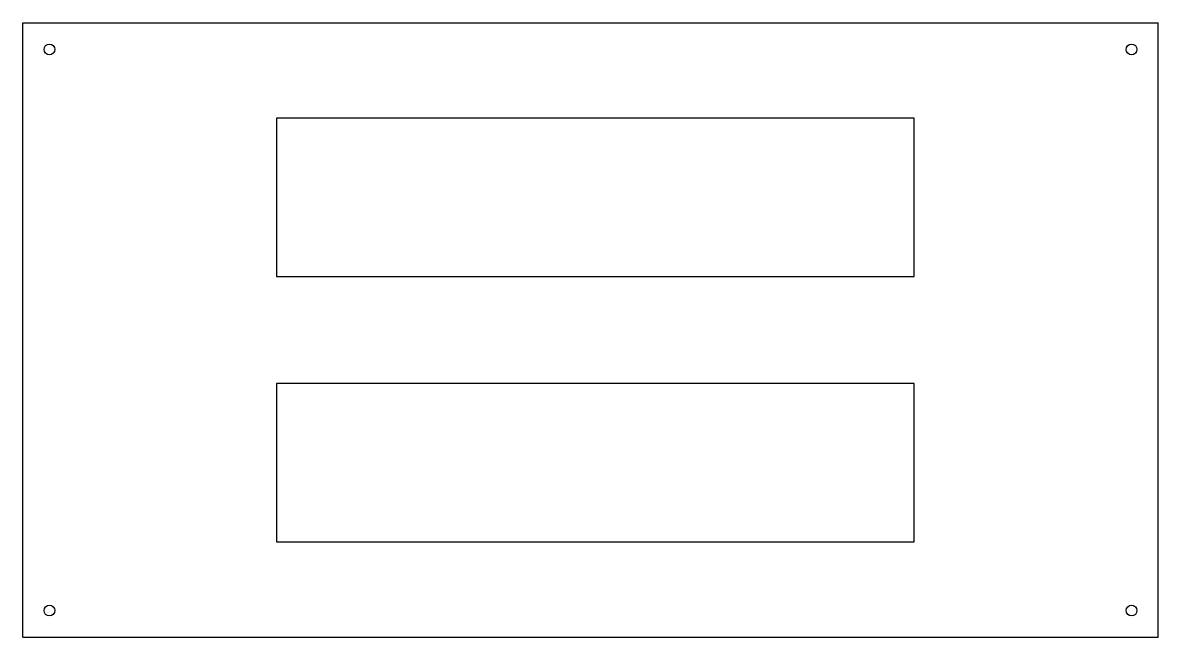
# Model space of a CAD drawing. Header units: millimetres. Extents: x 4 to 429, y 4 to 234.
import ezdxf

# ---------------------------------------------------------------- set-up
doc = ezdxf.new("R2010")
doc.units = ezdxf.units.MM

msp = doc.modelspace()

# ---------------------------------------------------------------- linework, layer by layer
at = {"color": 7, "linetype": 'Continuous', "lineweight": 25}
for p, q in [((4.07, 234.23), (429.07, 234.23)), ((4.07, 4.23), (4.07, 234.23)), ((429.07, 4.23), (429.07, 234.23)), ((337.67, 198.47), (99.07, 198.47)), ((99.07, 198.47), (99.07, 139.23)), ((337.67, 139.23), (337.67, 198.47)), ((99.07, 139.23), (337.67, 139.23)), ((337.67, 99.23), (99.07, 99.23)), ((99.07, 99.23), (99.07, 39.99)), ((337.67, 39.99), (337.67, 99.23)), ((99.07, 39.99), (337.67, 39.99)), ((4.07, 4.23), (429.07, 4.23))]:
    msp.add_line(p, q, dxfattribs=at)
for centre in [(14.07, 224.23), (419.07, 224.23), (14.07, 14.23), (419.07, 14.23)]:
    msp.add_circle(centre, 2, dxfattribs=at)

doc.saveas('drawing.dxf')
